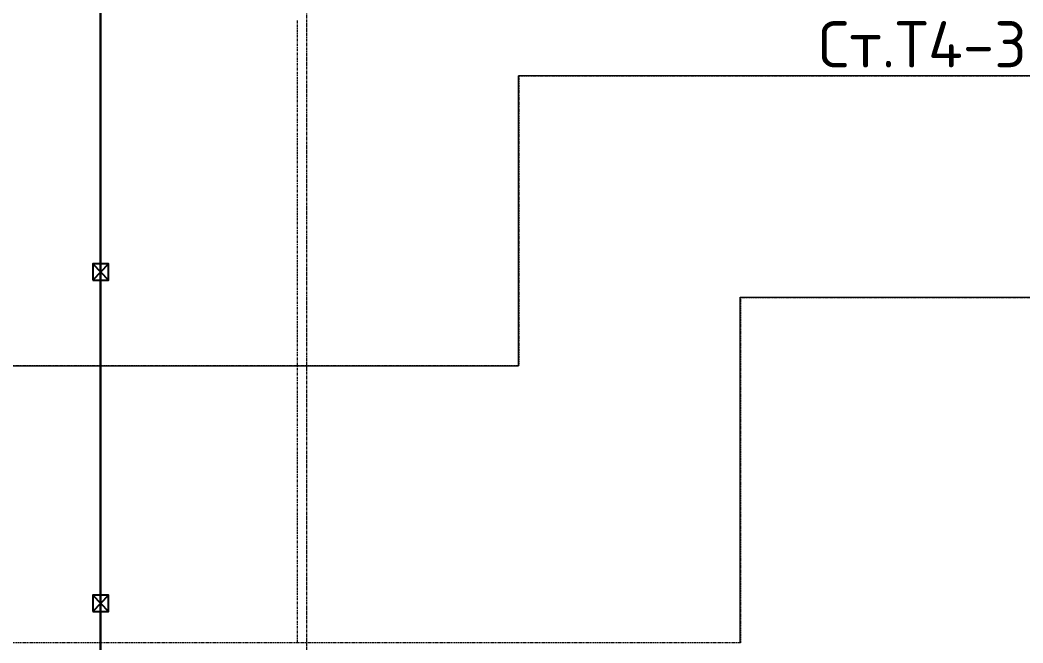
# Model space of a CAD drawing. Header units: millimetres. Extents: x -10178924 to 11692288, y -947381 to 58396.
# Drawn here: x 732853 to 738282, y -826926 to -823554 of the extents above; entities that cross this region are included whole.
import ezdxf

# ---------------------------------------------------------------- set-up
doc = ezdxf.new("R2010")
doc.units = ezdxf.units.MM
doc.linetypes.add('невидимая', pattern=[9.525, 6.35, -3.175])
doc.linetypes.add('осевая', pattern=[50.8, 31.75, -6.35, 6.35, -6.35])
for name, color, linetype, lineweight in [('PDF _0', 7, 'Continuous', 9), ('PDF _Текст', 7, 'Continuous', 5), ('Контур пол Подвал', 7, 'Continuous', 9), ('Размеры осевые', 153, 'Continuous', 9)]:
    doc.layers.add(name, color=color, linetype=linetype, lineweight=lineweight)
doc.layers.add('PDF _ВК_В1', color=5, linetype='Continuous')
doc.layers.add('PDF _Контур пол Подвал', color=7, linetype='Continuous', true_color=0xcd6928)
doc.layers.add('PDF _Размеры осевые', color=7, linetype='Continuous', true_color=0x5d6970)
doc.styles.add('PDF ISOCPEUR', font='isocpeur.ttf')

# ---------------------------------------------------------------- blocks, each defined once
blk = doc.blocks.new('A$C5282721b')
at = {"layer": 'Контур пол Подвал', "color": 18, "linetype": 'невидимая', "true_color": 0x000000, "transparency": 33554687}
for p, q in [((13194.417, -43064.958), (39053.725, -43064.958)), ((13194.417, -43064.958), (13194.417, -44634.678)), ((14394.417, -44264.958), (36068.725, -44264.958)), ((14394.417, -44264.958), (14394.417, -46134.678)), ((13194.417, -44634.678), (4853.725, -44634.678)), ((14394.417, -46134.678), (4853.725, -46134.678))]:
    blk.add_line(p, q, dxfattribs=at)
at = {"layer": 'Размеры осевые', "color": 251, "linetype": 'осевая', "ltscale": 0.5, "transparency": 33554687}
blk.add_line((12046.848, -52200), (12046.848, -40100), dxfattribs=at)

msp = doc.modelspace()

# ---------------------------------------------------------------- linework, layer by layer
at = {"layer": 'PDF _0', "lineweight": 25}
for points in [[(733246.8, -824961.4), (733331.4, -824961.4), (733331.4, -824872.5), (733246.8, -824872.5)], [(733246.8, -826756.3), (733331.4, -826756.3), (733331.4, -826667.4), (733246.8, -826667.4)]]:
    msp.add_lwpolyline(points, close=True, dxfattribs=at)
for points in [[(733246.8, -824872.5), (733331.4, -824961.4)], [(733331.4, -824872.5), (733246.8, -824961.4)], [(733246.8, -826667.4), (733331.4, -826756.3)], [(733331.4, -826667.4), (733246.8, -826756.3)]]:
    msp.add_lwpolyline(points, dxfattribs=at)
at = {"layer": 'PDF _ВК_В1', "lineweight": 30}
msp.add_lwpolyline([(733289.1, -821291), (733289.1, -827691.6)], dxfattribs=at)
at = {"layer": 'PDF _Контур пол Подвал', "lineweight": 9}
for points in [[(761411.3, -819610.4), (761411.3, -823856.3), (735550.8, -823856.3)], [(735549.7, -823856.5), (735549.7, -825427)], [(736752, -826925.6), (736752, -825054.5), (758421.7, -825054.5)], [(735549.7, -825427), (727210.3, -825427)]]:
    msp.add_lwpolyline(points, dxfattribs=at)
at = {"layer": 'PDF _Размеры осевые', "lineweight": 9}
for points in [[(734355.9, -823568.6), (734355.9, -823555.9)], [(734355.9, -823577.1), (734355.9, -823572.8)], [(734355.9, -823594), (734355.9, -823581.3)], [(734355.9, -823602.4), (734355.9, -823598.2)], [(734355.9, -823619.4), (734355.9, -823606.7)], [(734355.9, -823627.9), (734355.9, -823623.6)], [(734355.9, -823644.8), (734355.9, -823632.1)], [(734355.9, -823653.2), (734355.9, -823649)], [(734355.9, -823670.2), (734355.9, -823657.5)], [(734355.9, -823678.7), (734355.9, -823674.4)], [(734355.9, -823695.6), (734355.9, -823682.9)], [(734355.9, -823704.1), (734355.9, -823699.8)], [(734355.9, -823721), (734355.9, -823708.3)], [(734355.9, -823729.5), (734355.9, -823725.2)], [(734355.9, -823746.4), (734355.9, -823733.7)], [(734355.9, -823754.9), (734355.9, -823750.6)], [(734355.9, -823771.8), (734355.9, -823759.1)], [(734355.9, -823780.2), (734355.9, -823776)], [(734355.9, -823797.2), (734355.9, -823784.5)], [(734355.9, -823805.7), (734355.9, -823801.4)], [(734355.9, -823822.6), (734355.9, -823809.9)], [(734355.9, -823831.1), (734355.9, -823826.8)], [(734355.9, -823848), (734355.9, -823835.3)], [(734355.9, -823856.5), (734355.9, -823852.2)], [(734355.9, -823873.4), (734355.9, -823860.7)], [(734355.9, -823881.9), (734355.9, -823877.6)], [(734355.9, -823898.8), (734355.9, -823886.1)], [(734355.9, -823907.3), (734355.9, -823903)], [(734355.9, -823924.2), (734355.9, -823911.5)], [(734355.9, -823932.7), (734355.9, -823928.4)], [(734355.9, -823949.6), (734355.9, -823936.9)], [(734355.9, -823958.1), (734355.9, -823953.8)], [(734355.9, -823975), (734355.9, -823962.3)], [(734355.9, -823983.5), (734355.9, -823979.2)], [(734355.9, -824000.4), (734355.9, -823987.7)], [(734355.9, -824008.9), (734355.9, -824004.6)], [(734355.9, -824025.8), (734355.9, -824013.1)], [(734355.9, -824034.3), (734355.9, -824030)], [(734355.9, -824051.2), (734355.9, -824038.5)], [(734355.9, -824059.7), (734355.9, -824055.4)], [(734355.9, -824076.6), (734355.9, -824063.9)], [(734355.9, -824085.1), (734355.9, -824080.8)], [(734355.9, -824102), (734355.9, -824089.3)], [(734355.9, -824110.5), (734355.9, -824106.2)], [(734355.9, -824127.4), (734355.9, -824114.7)], [(734355.9, -824135.9), (734355.9, -824131.6)], [(734355.9, -824152.8), (734355.9, -824140.1)], [(734355.9, -824161.3), (734355.9, -824157)], [(734355.9, -824178.2), (734355.9, -824165.5)], [(734355.9, -824186.7), (734355.9, -824182.4)], [(734355.9, -824203.6), (734355.9, -824190.9)], [(734355.9, -824212.1), (734355.9, -824207.8)], [(734355.9, -824229), (734355.9, -824216.3)], [(734355.9, -824237.5), (734355.9, -824233.2)], [(734355.9, -824254.4), (734355.9, -824241.7)], [(734355.9, -824262.9), (734355.9, -824258.6)], [(734355.9, -824279.8), (734355.9, -824267.1)], [(734355.9, -824288.3), (734355.9, -824284)], [(734355.9, -824305.2), (734355.9, -824292.5)], [(734355.9, -824313.7), (734355.9, -824309.4)], [(734355.9, -824330.6), (734355.9, -824317.9)], [(734355.9, -824339.1), (734355.9, -824334.8)], [(734355.9, -824356), (734355.9, -824343.3)], [(734355.9, -824364.5), (734355.9, -824360.2)], [(734355.9, -824381.4), (734355.9, -824368.7)], [(734355.9, -824389.9), (734355.9, -824385.6)], [(734355.9, -824406.8), (734355.9, -824394.1)], [(734355.9, -824415.3), (734355.9, -824411)], [(734355.9, -824432.2), (734355.9, -824419.5)], [(734355.9, -824440.7), (734355.9, -824436.4)], [(734355.9, -824457.6), (734355.9, -824444.9)], [(734355.9, -824466.1), (734355.9, -824461.8)], [(734355.9, -824483), (734355.9, -824470.3)], [(734355.9, -824491.5), (734355.9, -824487.2)], [(734355.9, -824508.4), (734355.9, -824495.7)], [(734355.9, -824516.9), (734355.9, -824512.6)], [(734355.9, -824533.8), (734355.9, -824521.1)], [(734355.9, -824542.3), (734355.9, -824538)], [(734355.9, -824559.2), (734355.9, -824546.5)], [(734355.9, -824567.7), (734355.9, -824563.4)], [(734355.9, -824584.6), (734355.9, -824571.9)], [(734355.9, -824593.1), (734355.9, -824588.8)], [(734355.9, -824610), (734355.9, -824597.3)], [(734355.9, -824618.5), (734355.9, -824614.2)], [(734355.9, -824635.4), (734355.9, -824622.7)], [(734355.9, -824643.9), (734355.9, -824639.6)], [(734355.9, -824660.8), (734355.9, -824648.1)], [(734355.9, -824669.3), (734355.9, -824665)], [(734355.9, -824686.2), (734355.9, -824673.5)], [(734355.9, -824694.7), (734355.9, -824690.4)], [(734355.9, -824711.6), (734355.9, -824698.9)], [(734355.9, -824720.1), (734355.9, -824715.8)], [(734355.9, -824737), (734355.9, -824724.3)], [(734355.9, -824745.5), (734355.9, -824741.2)], [(734355.9, -824762.4), (734355.9, -824749.7)], [(734355.9, -824770.9), (734355.9, -824766.6)], [(734355.9, -824787.8), (734355.9, -824775.1)], [(734355.9, -824796.3), (734355.9, -824792)], [(734355.9, -824813.2), (734355.9, -824800.5)], [(734355.9, -824821.7), (734355.9, -824817.4)], [(734355.9, -824838.6), (734355.9, -824825.9)], [(734355.9, -824847.1), (734355.9, -824842.8)], [(734355.9, -824864), (734355.9, -824851.3)], [(734355.9, -824872.5), (734355.9, -824868.2)], [(734355.9, -824889.4), (734355.9, -824876.7)], [(734355.9, -824897.9), (734355.9, -824893.6)], [(734355.9, -824914.8), (734355.9, -824902.1)], [(734355.9, -824923.3), (734355.9, -824919)], [(734355.9, -824940.2), (734355.9, -824927.5)], [(734355.9, -824948.7), (734355.9, -824944.4)], [(734355.9, -824965.6), (734355.9, -824952.9)], [(734355.9, -824974.1), (734355.9, -824969.8)], [(734355.9, -824991), (734355.9, -824978.3)], [(734355.9, -824999.5), (734355.9, -824995.2)], [(734355.9, -825016.4), (734355.9, -825003.7)], [(734355.9, -825024.9), (734355.9, -825020.6)], [(734355.9, -825041.8), (734355.9, -825029.1)], [(734355.9, -825050.3), (734355.9, -825046)], [(734355.9, -825067.2), (734355.9, -825054.5)], [(734355.9, -825075.7), (734355.9, -825071.4)], [(734355.9, -825092.6), (734355.9, -825079.9)], [(734355.9, -825101.1), (734355.9, -825096.8)], [(734355.9, -825118), (734355.9, -825105.3)], [(734355.9, -825126.5), (734355.9, -825122.2)], [(734355.9, -825143.4), (734355.9, -825130.7)], [(734355.9, -825151.9), (734355.9, -825147.6)], [(734355.9, -825168.8), (734355.9, -825156.1)], [(734355.9, -825177.3), (734355.9, -825173)], [(734355.9, -825194.2), (734355.9, -825181.5)], [(734355.9, -825202.7), (734355.9, -825198.4)], [(734355.9, -825219.6), (734355.9, -825206.9)], [(734355.9, -825228.1), (734355.9, -825223.8)], [(734355.9, -825245), (734355.9, -825232.3)], [(734355.9, -825253.5), (734355.9, -825249.2)], [(734355.9, -825270.4), (734355.9, -825257.7)], [(734355.9, -825278.9), (734355.9, -825274.6)], [(734355.9, -825295.8), (734355.9, -825283.1)], [(734355.9, -825304.3), (734355.9, -825300)], [(734355.9, -825321.2), (734355.9, -825308.5)], [(734355.9, -825329.7), (734355.9, -825325.4)], [(734355.9, -825346.6), (734355.9, -825333.9)], [(734355.9, -825355.1), (734355.9, -825350.8)], [(734355.9, -825372), (734355.9, -825359.3)], [(734355.9, -825380.5), (734355.9, -825376.2)], [(734355.9, -825397.4), (734355.9, -825384.7)], [(734355.9, -825405.9), (734355.9, -825401.6)], [(734355.9, -825422.8), (734355.9, -825410.1)], [(734355.9, -825431.3), (734355.9, -825427)], [(734355.9, -825448.2), (734355.9, -825435.5)], [(734355.9, -825456.7), (734355.9, -825452.4)], [(734355.9, -825473.6), (734355.9, -825460.9)], [(734355.9, -825482.1), (734355.9, -825477.8)], [(734355.9, -825499), (734355.9, -825486.3)], [(734355.9, -825507.5), (734355.9, -825503.2)], [(734355.9, -825524.4), (734355.9, -825511.7)], [(734355.9, -825532.9), (734355.9, -825528.6)], [(734355.9, -825549.8), (734355.9, -825537.1)], [(734355.9, -825558.3), (734355.9, -825554)], [(734355.9, -825575.2), (734355.9, -825562.5)], [(734355.9, -825583.7), (734355.9, -825579.4)], [(734355.9, -825600.6), (734355.9, -825587.9)], [(734355.9, -825609.1), (734355.9, -825604.8)], [(734355.9, -825626), (734355.9, -825613.3)], [(734355.9, -825634.5), (734355.9, -825630.2)], [(734355.9, -825651.4), (734355.9, -825638.7)], [(734355.9, -825659.9), (734355.9, -825655.6)], [(734355.9, -825676.8), (734355.9, -825664.1)], [(734355.9, -825685.3), (734355.9, -825681)], [(734355.9, -825702.2), (734355.9, -825689.5)], [(734355.9, -825710.7), (734355.9, -825706.4)], [(734355.9, -825727.6), (734355.9, -825714.9)], [(734355.9, -825736.1), (734355.9, -825731.8)], [(734355.9, -825753), (734355.9, -825740.3)], [(734355.9, -825761.5), (734355.9, -825757.2)], [(734355.9, -825778.4), (734355.9, -825765.7)], [(734355.9, -825786.9), (734355.9, -825782.6)], [(734355.9, -825803.8), (734355.9, -825791.1)], [(734355.9, -825812.3), (734355.9, -825808)], [(734355.9, -825829.2), (734355.9, -825816.5)], [(734355.9, -825837.7), (734355.9, -825833.4)], [(734355.9, -825854.6), (734355.9, -825841.9)], [(734355.9, -825863.1), (734355.9, -825858.8)], [(734355.9, -825880), (734355.9, -825867.3)], [(734355.9, -825888.5), (734355.9, -825884.2)], [(734355.9, -825905.4), (734355.9, -825892.7)], [(734355.9, -825913.9), (734355.9, -825909.6)], [(734355.9, -825930.8), (734355.9, -825918.1)], [(734355.9, -825939.3), (734355.9, -825935)], [(734355.9, -825956.2), (734355.9, -825943.5)], [(734355.9, -825964.7), (734355.9, -825960.4)], [(734355.9, -825981.6), (734355.9, -825968.9)], [(734355.9, -825990.1), (734355.9, -825985.8)], [(734355.9, -826007), (734355.9, -825994.3)], [(734355.9, -826015.5), (734355.9, -826011.2)], [(734355.9, -826032.4), (734355.9, -826019.7)], [(734355.9, -826040.9), (734355.9, -826036.6)], [(734355.9, -826057.8), (734355.9, -826045.1)], [(734355.9, -826066.3), (734355.9, -826062)], [(734355.9, -826083.2), (734355.9, -826070.5)], [(734355.9, -826091.7), (734355.9, -826087.4)], [(734355.9, -826108.6), (734355.9, -826095.9)], [(734355.9, -826117.1), (734355.9, -826112.8)], [(734355.9, -826134), (734355.9, -826121.3)], [(734355.9, -826142.5), (734355.9, -826138.2)], [(734355.9, -826159.4), (734355.9, -826146.7)], [(734355.9, -826167.9), (734355.9, -826163.6)], [(734355.9, -826184.8), (734355.9, -826172.1)], [(734355.9, -826193.3), (734355.9, -826189)], [(734355.9, -826210.2), (734355.9, -826197.5)], [(734355.9, -826218.7), (734355.9, -826214.4)], [(734355.9, -826235.6), (734355.9, -826222.9)], [(734355.9, -826244.1), (734355.9, -826239.8)], [(734355.9, -826261), (734355.9, -826248.3)], [(734355.9, -826269.5), (734355.9, -826265.2)], [(734355.9, -826286.4), (734355.9, -826273.7)], [(734355.9, -826294.9), (734355.9, -826290.6)], [(734355.9, -826311.8), (734355.9, -826299.1)], [(734355.9, -826320.3), (734355.9, -826316)], [(734355.9, -826337.2), (734355.9, -826324.5)], [(734355.9, -826345.7), (734355.9, -826341.4)], [(734355.9, -826362.6), (734355.9, -826349.9)], [(734355.9, -826371.1), (734355.9, -826366.8)], [(734355.9, -826388), (734355.9, -826375.3)], [(734355.9, -826396.5), (734355.9, -826392.2)], [(734355.9, -826413.4), (734355.9, -826400.7)], [(734355.9, -826421.9), (734355.9, -826417.6)], [(734355.9, -826438.8), (734355.9, -826426.1)], [(734355.9, -826447.3), (734355.9, -826443)], [(734355.9, -826464.2), (734355.9, -826451.5)], [(734355.9, -826472.7), (734355.9, -826468.4)], [(734355.9, -826489.6), (734355.9, -826476.9)], [(734355.9, -826498.1), (734355.9, -826493.8)], [(734355.9, -826515), (734355.9, -826502.3)], [(734355.9, -826523.5), (734355.9, -826519.2)], [(734355.9, -826540.4), (734355.9, -826527.7)], [(734355.9, -826548.9), (734355.9, -826544.6)], [(734355.9, -826565.8), (734355.9, -826553.1)], [(734355.9, -826574.3), (734355.9, -826570)], [(734355.9, -826591.2), (734355.9, -826578.5)], [(734355.9, -826599.7), (734355.9, -826595.4)], [(734355.9, -826616.6), (734355.9, -826603.9)], [(734355.9, -826625.1), (734355.9, -826620.8)], [(734355.9, -826642), (734355.9, -826629.3)], [(734355.9, -826650.5), (734355.9, -826646.2)], [(734355.9, -826667.4), (734355.9, -826654.7)], [(734355.9, -826675.9), (734355.9, -826671.6)], [(734355.9, -826692.8), (734355.9, -826680.1)], [(734355.9, -826701.3), (734355.9, -826697)], [(734355.9, -826718.2), (734355.9, -826705.5)], [(734355.9, -826726.7), (734355.9, -826722.4)], [(734355.9, -826743.6), (734355.9, -826730.9)], [(734355.9, -826752.1), (734355.9, -826747.8)], [(734355.9, -826769), (734355.9, -826756.3)], [(734355.9, -826777.5), (734355.9, -826773.2)], [(734355.9, -826794.4), (734355.9, -826781.7)], [(734355.9, -826802.9), (734355.9, -826798.6)], [(734355.9, -826819.8), (734355.9, -826807.1)], [(734355.9, -826828.3), (734355.9, -826824)], [(734355.9, -826845.2), (734355.9, -826832.5)], [(734355.9, -826853.7), (734355.9, -826849.4)], [(734355.9, -826870.6), (734355.9, -826857.9)], [(734355.9, -826879.1), (734355.9, -826874.8)], [(734355.9, -826896), (734355.9, -826883.3)], [(734355.9, -826904.5), (734355.9, -826900.2)], [(734355.9, -826921.4), (734355.9, -826908.7)]]:
    msp.add_lwpolyline(points, dxfattribs=at)

# ---------------------------------------------------------------- block references
msp.add_blockref('A$C5282721b', (722358.6, -780790.4))

# ---------------------------------------------------------------- texts
at = {"layer": 'PDF _Текст', "insert": (737175.3, -823719), "char_height": 249.994, "attachment_point": 4, "style": 'PDF ISOCPEUR'}
msp.add_mtext('Ст.Т4-3 Ду20', dxfattribs=at)

doc.saveas('drawing.dxf')
